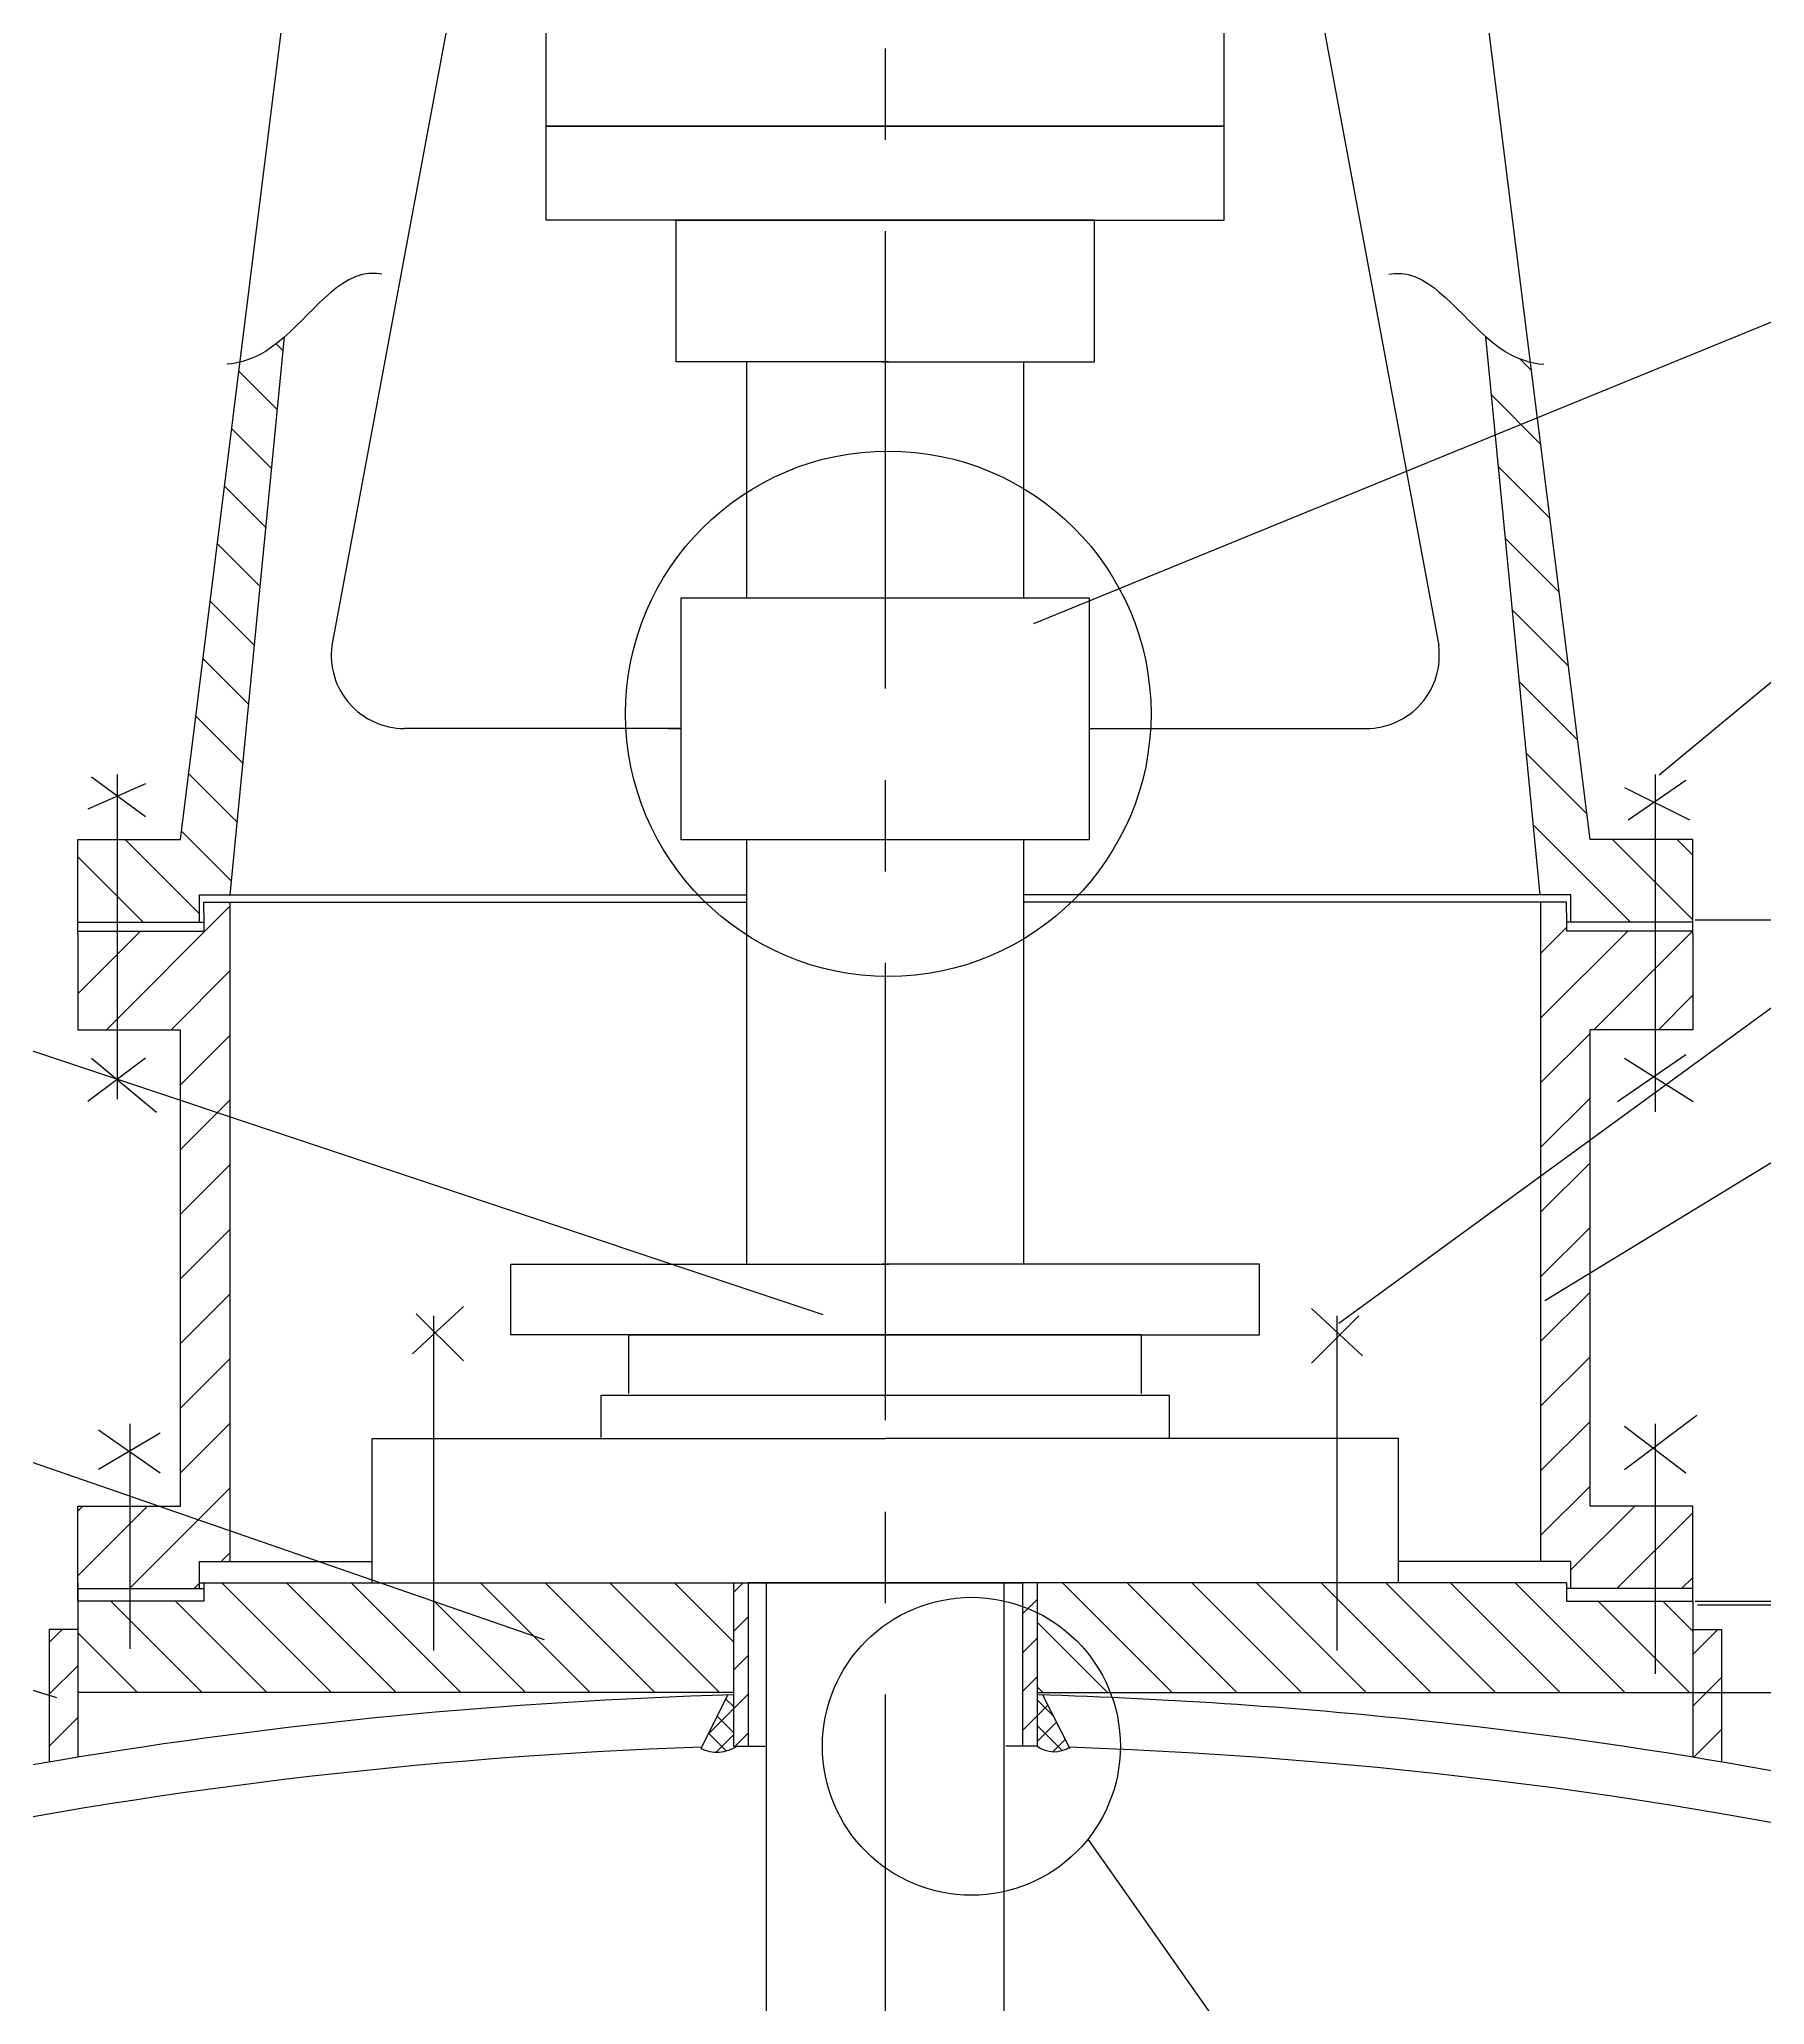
# Model space of a CAD drawing. Extents: x 0 to 594, y 0 to 841.
# Drawn here: x 146.5 to 193.6, y 632.5 to 686.2 of the extents above; entities that cross this region are included whole.
import ezdxf

# ---------------------------------------------------------------- set-up
doc = ezdxf.new("R2010")
doc.units = 0
doc.header["$LTSCALE"] = 10
doc.header["$MEASUREMENT"] = 0
doc.linetypes.add('CENTER', pattern=[2, 1.25, -0.25, 0.25, -0.25])
doc.layers.get('0').update_dxf_attribs({"linetype": 'CONTINUOUS'})
doc.layers.get('DEFPOINTS').update_dxf_attribs({"linetype": 'CONTINUOUS'})
for name, color, linetype in [('CENTER', 1, 'CENTER'), ('DIM', 4, 'CONTINUOUS'), ('FULL', 7, 'CONTINUOUS'), ('LAYER1', 1, 'CENTER'), ('THIN', 3, 'CONTINUOUS')]:
    doc.layers.add(name, color=color, linetype=linetype)
doc.styles.add('RMO4', font='romans.shx', dxfattribs={"width": 0.7, "height": 4.5})
doc.styles.get("Standard").update_dxf_attribs({"font": 'SIMFANG.TTF', "width": 0.7, "height": 5})
doc.dimstyles.get("Standard").update_dxf_attribs({"dimtxt": 0.18, "dimasz": 0.18, "dimexe": 0.18, "dimexo": 0.0625, "dimgap": 0.09, "dimtad": 0, "dimtih": 1, "dimtoh": 1, "dimdec": 4, "dimzin": 0, "dimdsep": 46, "dimtxsty": 'Standard', "dimcen": 0.09, "dimadec": 0, "dimazin": 0, "dimtfac": 1, "dimtdec": 4, "dimtofl": 0, "dimtmove": 0, "dimatfit": 3, "dimfxl": 1, "dimtolj": 1, "dimtzin": 0, "dimarcsym": 0})
pattern_1 = [(45, (-30.4197, 0), (-0.7071068, 0.7071068), [])]

# ---------------------------------------------------------------- blocks, each defined once
blk = doc.blocks.new('*D16')
at = {"color": 4, "linetype": 'ByBlock'}
for p, q in [((191.785, 643.456), (292.682, 643.456)), ((290.182, 640.956), (290.182, 603.154)), ((236.829, 600.654), (292.682, 600.654))]:
    blk.add_line(p, q, dxfattribs=at)
for points in [[(289.766, 640.956), (290.599, 640.956), (290.182, 643.456)], [(289.766, 603.154), (290.599, 603.154), (290.182, 600.654)]]:
    blk.add_solid(points, dxfattribs=at)
at = {"layer": 'DEFPOINTS', "color": 0, "linetype": 'ByBlock'}
for p in [(191.723, 643.456), (236.767, 600.654), (290.182, 600.654)]:
    blk.add_point(p, dxfattribs=at)
at = {"color": 3, "linetype": 'ByBlock', "insert": (287.032, 622.055), "char_height": 4.5, "attachment_point": 5, "rotation": 90, "style": 'RMO4'}
blk.add_mtext('\\A1;378', dxfattribs=at)
blk = doc.blocks.new('*D94')
at = {"color": 4, "linetype": 'ByBlock'}
for p, q in [((206.839, 646.053), (206.839, 654.32)), ((191.718, 643.553), (209.339, 643.553)), ((206.839, 641.053), (206.839, 643.553)), ((191.627, 641.053), (209.339, 641.053)), ((206.839, 638.553), (206.839, 636.053))]:
    blk.add_line(p, q, dxfattribs=at)
for points in [[(206.422, 646.053), (207.256, 646.053), (206.839, 643.553)], [(206.422, 638.553), (207.256, 638.553), (206.839, 641.053)]]:
    blk.add_solid(points, dxfattribs=at)
at = {"layer": 'DEFPOINTS', "color": 0, "linetype": 'ByBlock'}
for p in [(191.655, 643.553), (206.839, 643.553), (191.565, 641.053)]:
    blk.add_point(p, dxfattribs=at)
at = {"color": 3, "linetype": 'ByBlock', "insert": (203.689, 651.437), "char_height": 4.5, "attachment_point": 5, "rotation": 90, "style": 'RMO4'}
blk.add_mtext('\\A1;25', dxfattribs=at)
blk = doc.blocks.new('*D95')
at = {"color": 4, "linetype": 'ByBlock'}
for p, q in [((191.718, 662.176), (267.44, 662.176)), ((264.94, 646.053), (264.94, 659.676)), ((191.718, 643.553), (267.44, 643.553))]:
    blk.add_line(p, q, dxfattribs=at)
for points in [[(264.523, 659.676), (265.357, 659.676), (264.94, 662.176)], [(264.523, 646.053), (265.357, 646.053), (264.94, 643.553)]]:
    blk.add_solid(points, dxfattribs=at)
at = {"layer": 'DEFPOINTS', "color": 0, "linetype": 'ByBlock'}
for p in [(191.655, 662.176), (264.94, 662.176), (191.655, 643.553)]:
    blk.add_point(p, dxfattribs=at)
at = {"color": 3, "linetype": 'ByBlock', "insert": (261.79, 652.865), "char_height": 4.5, "attachment_point": 5, "rotation": 90, "style": 'RMO4'}
blk.add_mtext('\\A1;180', dxfattribs=at)
blk = doc.blocks.new('*D96')
at = {"color": 4, "linetype": 'ByBlock'}
for p, q in [((187.617, 718.654), (267.138, 718.654)), ((264.638, 664.676), (264.638, 716.154)), ((219.849, 662.176), (267.138, 662.176))]:
    blk.add_line(p, q, dxfattribs=at)
for points in [[(264.221, 716.154), (265.054, 716.154), (264.638, 718.654)], [(264.221, 664.676), (265.054, 664.676), (264.638, 662.176)]]:
    blk.add_solid(points, dxfattribs=at)
at = {"layer": 'DEFPOINTS', "color": 0, "linetype": 'ByBlock'}
for p in [(187.554, 718.654), (264.638, 718.654), (219.786, 662.176)]:
    blk.add_point(p, dxfattribs=at)
at = {"color": 3, "linetype": 'ByBlock', "insert": (261.488, 690.415), "char_height": 4.5, "attachment_point": 5, "rotation": 90, "style": 'RMO4'}
blk.add_mtext('\\A1;434', dxfattribs=at)
blk = doc.blocks.new('*D97')
at = {"color": 4, "linetype": 'ByBlock'}
for p, q in [((169.643, 810.926), (312.15, 810.926)), ((309.65, 808.426), (309.65, 440.687)), ((152.013, 438.187), (312.15, 438.187))]:
    blk.add_line(p, q, dxfattribs=at)
for points in [[(309.233, 808.426), (310.067, 808.426), (309.65, 810.926)], [(309.233, 440.687), (310.067, 440.687), (309.65, 438.187)]]:
    blk.add_solid(points, dxfattribs=at)
at = {"layer": 'DEFPOINTS', "color": 0, "linetype": 'ByBlock'}
for p in [(169.58, 810.926), (151.951, 438.187), (309.65, 438.187)]:
    blk.add_point(p, dxfattribs=at)
at = {"color": 3, "linetype": 'ByBlock', "insert": (306.5, 624.557), "char_height": 4.5, "attachment_point": 5, "rotation": 90, "style": 'RMO4'}
blk.add_mtext('\\A1;~3400', dxfattribs=at)

msp = doc.modelspace()

# ---------------------------------------------------------------- hatches: boundary and pattern name
at = {"layer": 'FULL', "linetype": 'Continuous'}
h = msp.add_hatch(dxfattribs=at)
h.set_pattern_fill('ANSI31', color=3, scale=8, style=0)
h.set_pattern_definition(pattern_1)
edge = h.paths.add_edge_path()
edge.add_spline(control_points=[(146.72514, 639.15602), (146.83256, 639.17436), (146.94006, 639.19257), (147.20002, 639.23626), (147.35257, 639.26161), (147.50529, 639.28669)], knot_values=[5.02980836, 5.02980836, 5.02980836, 5.02980836, 5.03461851, 5.03461851, 5.0414313, 5.0414313, 5.0414313, 5.0414313], degree=3, periodic=0)
edge.add_line((147.50529, 639.28669), (147.50529, 642.77514))
edge.add_line((147.50529, 642.77514), (146.72514, 642.77514))
edge.add_line((146.72514, 642.77514), (146.72514, 639.15602))
h = msp.add_hatch(dxfattribs=at)
h.set_pattern_fill('ANSI31', color=3, scale=8, style=0)
h.set_pattern_definition(pattern_1)
edge = h.paths.add_edge_path()
edge.add_line((192.43552, 642.77514), (191.65537, 642.77514))
edge.add_line((191.65537, 642.77514), (191.65537, 639.28628))
edge.add_spline(control_points=[(191.65537, 639.28628), (191.91591, 639.24347), (192.17596, 639.19991), (192.43552, 639.15559)], knot_values=[4.38334193, 4.38334193, 4.38334193, 4.38334193, 4.39496523, 4.39496523, 4.39496523, 4.39496523], degree=3, periodic=0)
edge.add_line((192.43552, 639.15559), (192.43552, 642.77514))
at = {"layer": 'THIN'}
h = msp.add_hatch(dxfattribs=at)
h.set_pattern_fill('ANSI31', color=256, scale=10, angle=90, style=0)
edge = h.paths.add_edge_path()
edge.add_line((150.31614, 664.37423), (147.50529, 664.37423))
edge.add_line((147.50529, 664.37423), (147.50529, 662.11549))
edge.add_line((147.50529, 662.11549), (150.83618, 662.11549))
edge.add_line((150.83618, 662.11549), (150.83618, 662.43387))
edge.add_line((150.83618, 662.43387), (150.83618, 662.85746))
edge.add_line((150.83618, 662.85746), (151.67568, 662.85746))
edge.add_line((151.67568, 662.85746), (153.15975, 678.11381))
edge.add_spline(control_points=[(153.15975, 678.11381), (152.98846, 677.96145), (152.59764, 677.65225), (152.18138, 677.48136), (151.94418, 677.42337)], knot_values=[6.21455634, 6.21455634, 6.21455634, 6.21455634, 6.86868885, 7.680067, 7.680067, 7.680067, 7.680067], degree=3, periodic=0)
edge.add_line((151.94418, 677.42337), (150.31614, 664.37423))
h.paths.add_polyline_path([(187.48498, 662.85746), (188.32448, 662.85746), (188.32448, 662.43387), (188.32448, 662.11549), (191.65537, 662.11549), (191.65537, 664.37423), (188.84452, 664.37423), (187.40535, 675.90956), (186.26086, 675.44155)])
edge = h.paths.add_edge_path()
edge.add_spline(control_points=[(187.21648, 677.42337), (186.97928, 677.48136), (186.56302, 677.65225), (186.1722, 677.96145), (186.00091, 678.11381)], knot_values=[6.21455634, 6.21455634, 6.21455634, 6.21455634, 7.0259345, 7.680067, 7.680067, 7.680067, 7.680067], degree=3, periodic=0)
edge.add_line((186.00091, 678.11381), (186.26086, 675.44155))
edge.add_line((186.26086, 675.44155), (187.40535, 675.90956))
edge.add_line((187.40535, 675.90956), (187.21648, 677.42337))
h = msp.add_hatch(dxfattribs=at)
h.set_pattern_fill('ANSI31', color=256, scale=10, style=0)
h.paths.add_polyline_path([(151.66606, 656.79088), (150.31614, 657.24116), (150.31614, 646.15348), (149.71322, 646.15348), (151.66606, 645.4779)])
h.paths.add_polyline_path([(151.66606, 662.65944), (150.95534, 662.65944), (150.95534, 662.3683), (150.95534, 661.87198), (147.50529, 661.87198), (147.50529, 661.77423), (147.50529, 659.17423), (150.31614, 659.17423), (150.31614, 657.24116), (151.66606, 656.79088)])
h.paths.add_polyline_path([(151.66606, 645.4779), (149.71322, 646.15348), (147.50529, 646.15348), (147.50529, 643.89473), (150.83618, 643.89473), (150.83618, 644.21311), (150.83618, 644.63671), (151.66606, 644.63671)])
h.paths.add_polyline_path([(191.65537, 661.77423), (191.65537, 661.87198), (188.20532, 661.87198), (188.20532, 662.3683), (188.20532, 662.65944), (187.4946, 662.65944), (187.4946, 644.63671), (188.32448, 644.63671), (188.32448, 644.21311), (188.32448, 643.89473), (191.65537, 643.89473), (191.65537, 646.15348), (188.84452, 646.15348), (188.84452, 659.17423), (191.65537, 659.17423)])
h = msp.add_hatch(dxfattribs=at)
h.set_pattern_fill('ANSI31', color=256, scale=10, angle=90, style=0)
h.paths.add_polyline_path([(173.73033, 644.05348), (173.73033, 641.05348), (191.65537, 641.05348), (191.65537, 643.55348), (188.20532, 643.55348), (188.20532, 644.05348)])
h.paths.add_polyline_path([(165.43033, 644.05348), (157.23356, 644.05348), (157.23356, 643.55187), (155.7836, 644.05348), (150.95534, 644.05348), (150.95534, 643.55348), (147.50529, 643.55348), (147.50529, 641.05348), (165.43033, 641.05348)])
h = msp.add_hatch(dxfattribs=at)
h.set_pattern_fill('ANSI31', color=256, scale=6, style=0)
h.paths.add_polyline_path([(165.83033, 644.05348), (165.43033, 644.05348), (165.43033, 639.5921), (165.83033, 639.5921)])
h.paths.add_polyline_path([(173.73033, 644.05348), (173.33033, 644.05348), (173.33033, 639.5921), (173.73033, 639.5921)])
h = msp.add_hatch(dxfattribs=at)
h.set_pattern_fill('ANSI37', color=256, scale=4, style=0)
edge = h.paths.add_edge_path()
edge.add_spline(control_points=[(165.43033, 640.99271), (165.38043, 640.99124), (165.33054, 640.98975), (165.28065, 640.98823)], knot_values=[4.77112072, 4.77112072, 4.77112072, 4.77112072, 4.77324158, 4.77324158, 4.77324158, 4.77324158], degree=3, periodic=0)
edge.add_line((165.28065, 640.98823), (164.53693, 639.52551))
edge.add_arc((164.97334, 640.44049), 1.01373, 244.500735, 303.185964)
edge.add_line((165.52821, 639.5921), (165.43033, 639.5921))
edge.add_line((165.43033, 639.5921), (165.43033, 640.99271))
edge = h.paths.add_edge_path()
edge.add_spline(control_points=[(173.88023, 640.98779), (173.83027, 640.98932), (173.7803, 640.99081), (173.73033, 640.99228)], knot_values=[4.65153223, 4.65153223, 4.65153223, 4.65153223, 4.65365624, 4.65365624, 4.65365624, 4.65365624], degree=3, periodic=0)
edge.add_line((173.73033, 640.99228), (173.73033, 639.5921))
edge.add_arc((174.19479, 640.20801), 0.7714, 232.979871, 302.383494)
edge.add_line((174.60793, 639.55657), (173.88023, 640.98779))

# ---------------------------------------------------------------- linework, layer by layer
for p, q in [((163.99872, 664.36084), (163.99872, 670.98163)), ((163.99872, 670.98163), (164.44055, 670.98163)), ((164.44055, 670.98163), (175.14984, 670.98163)), ((175.14984, 670.98163), (175.14984, 664.36084)), ((149.35981, 665.89325), (147.7801, 665.20292)), ((147.87884, 666.09049), (149.35981, 665.00568)), ((189.7897, 665.79463), (191.56687, 664.90706)), ((189.88843, 664.90706), (191.46814, 665.99187)), ((175.14984, 664.36084), (163.99872, 664.36084)), ((150.95534, 662.3683), (150.95534, 662.65944)), ((150.95534, 662.65944), (165.79745, 662.65944)), ((151.66606, 662.65944), (151.66606, 644.63671)), ((188.20532, 662.65944), (173.36321, 662.65944)), ((187.4946, 662.65944), (187.4946, 644.63671)), ((188.20532, 662.3683), (188.20532, 662.65944)), ((150.31614, 646.15348), (150.31614, 659.17423)), ((188.84452, 646.15348), (188.84452, 659.17423)), ((149.35981, 658.3982), (147.7801, 657.21477)), ((147.87884, 658.3982), (149.65601, 656.91891)), ((189.59224, 657.21477), (191.46814, 658.49682)), ((189.7897, 658.3982), (191.6656, 657.21477)), ((161.81162, 649.18721), (177.34904, 649.18721)), ((189.7897, 647.15562), (191.76434, 648.63491)), ((148.0763, 648.24043), (149.75474, 647.057)), ((149.75474, 648.14181), (148.0763, 647.15562)), ((189.7897, 648.33905), (191.46814, 647.057))]:
    msp.add_line(p, q)
at = {"layer": 'CENTER'}
for p, q in [((148.58441, 666.14738), (148.58441, 657.27166)), ((190.62132, 666.14738), (190.62132, 656.93029)), ((148.92617, 648.39594), (148.92617, 642.25121)), ((190.62132, 648.39594), (190.62132, 641.56847))]:
    msp.add_line(p, q, dxfattribs=at)
at = {"layer": 'DIM'}
for p, q in [((190.73422, 666.14077), (324.6633, 777.17294)), ((181.97824, 651.14763), (324.6633, 755.3171)), ((187.60709, 651.77234), (324.6633, 735.3171)), ((45.66199, 692.14922), (167.8716, 651.38543)), ((45.66199, 682.14922), (160.25334, 642.5072)), ((173.63886, 670.28011), (198.15701, 680.30617)), ((45.66199, 672.14922), (146.92138, 640.92181)), ((175.11525, 637.04261), (182.78674, 626.15049))]:
    msp.add_line(p, q, dxfattribs=at)
msp.add_circle((169.66285, 667.81025), 7.18145, dxfattribs=at)
at = {"layer": 'FULL'}
for p, q in [((150.31614, 664.37423), (156.76669, 716.07708)), ((188.84452, 664.37423), (182.39397, 716.07708)), ((161.48401, 707.44652), (154.45307, 669.67403)), ((177.67666, 707.44652), (184.70759, 669.67403)), ((160.31448, 683.87669), (160.31448, 686.77625)), ((178.84618, 683.87669), (178.84618, 686.77625)), ((160.31448, 681.2993), (160.31448, 683.87669)), ((169.66777, 683.87669), (160.31448, 683.87669)), ((160.31448, 683.87669), (169.66777, 683.87669)), ((178.84618, 683.87669), (169.49289, 683.87669)), ((169.49289, 683.87669), (178.84618, 683.87669)), ((178.84618, 681.2993), (178.84618, 683.87669)), ((169.66777, 681.2993), (160.31448, 681.2993)), ((163.86228, 681.2993), (169.66777, 681.2993)), ((163.86228, 677.43322), (163.86228, 681.2993)), ((175.29838, 681.2993), (169.49289, 681.2993)), ((169.49289, 681.2993), (178.84618, 681.2993)), ((175.29838, 677.43322), (175.29838, 681.2993)), ((151.67568, 662.85746), (153.15975, 678.11381)), ((187.48498, 662.85746), (186.00091, 678.11381)), ((169.66777, 677.43322), (163.86228, 677.43322)), ((165.79745, 670.98163), (165.79745, 677.43322)), ((169.49289, 677.43322), (175.29838, 677.43322)), ((173.36321, 670.98163), (173.36321, 677.43322)), ((163.99872, 667.40797), (156.43529, 667.40797)), ((163.65175, 667.40797), (163.99872, 667.40797)), ((175.14984, 667.40797), (182.72537, 667.40797)), ((147.50529, 661.77423), (147.50529, 664.37423)), ((147.50529, 664.37423), (150.31614, 664.37423)), ((165.79745, 652.769), (165.79745, 664.36084)), ((173.36321, 652.769), (173.36321, 664.36084)), ((191.65537, 664.37423), (188.84452, 664.37423)), ((191.65537, 661.77423), (191.65537, 664.37423)), ((150.83618, 662.85746), (165.79745, 662.85746)), ((150.83618, 662.43387), (150.83618, 662.85746)), ((150.83618, 662.11549), (150.83618, 662.43387)), ((188.32448, 662.85746), (173.36321, 662.85746)), ((188.32448, 662.43387), (188.32448, 662.85746)), ((188.32448, 662.11549), (188.32448, 662.43387)), ((147.51894, 662.11549), (150.95534, 662.11549)), ((150.95534, 662.3683), (150.95534, 661.8683)), ((188.20532, 662.3683), (188.20532, 661.8683)), ((191.64172, 662.11549), (188.20532, 662.11549)), ((191.64172, 662.11549), (188.20532, 662.11549)), ((147.50529, 661.77423), (147.50529, 659.17423)), ((147.51894, 661.87198), (150.95534, 661.87198)), ((191.64172, 661.87198), (188.20532, 661.87198)), ((191.65537, 661.77423), (191.65537, 659.17423)), ((191.65537, 661.77423), (191.65537, 659.17423)), ((147.50529, 659.17423), (150.31614, 659.17423)), ((191.65537, 659.17423), (188.84452, 659.17423)), ((191.65537, 659.17423), (188.84452, 659.17423)), ((159.3469, 652.769), (169.66777, 652.769)), ((159.3469, 650.83596), (159.3469, 652.769)), ((179.81376, 652.769), (169.49289, 652.769)), ((179.81376, 650.83596), (179.81376, 652.769)), ((156.65948, 650.31755), (158.05296, 651.61007)), ((156.75901, 651.41122), (158.05296, 650.1187)), ((182.62385, 650.25627), (181.23036, 651.5488)), ((182.52431, 651.34995), (181.23036, 650.05742)), ((169.66777, 650.83596), (159.3469, 650.83596)), ((162.57217, 650.83596), (169.66777, 650.83596)), ((162.57217, 649.22509), (162.57217, 650.83596)), ((176.58849, 650.83596), (169.49289, 650.83596)), ((169.49289, 650.83596), (179.81376, 650.83596)), ((176.58849, 649.22509), (176.58849, 650.83596)), ((161.81162, 648.02913), (161.81162, 649.18721)), ((177.34904, 648.02913), (177.34904, 649.18721)), ((155.55092, 647.99655), (169.57501, 647.99655)), ((155.55092, 644.05348), (155.55092, 647.99655)), ((183.60974, 647.99655), (169.58565, 647.99655)), ((183.60974, 644.05348), (183.60974, 647.99655)), ((147.50529, 646.15348), (150.31614, 646.15348)), ((147.50529, 643.55348), (147.50529, 646.15348)), ((191.65537, 646.15348), (188.84452, 646.15348)), ((191.65537, 643.55348), (191.65537, 646.15348)), ((150.83618, 644.63671), (155.56395, 644.63671)), ((150.83618, 644.21311), (150.83618, 644.63671)), ((150.83618, 643.89473), (150.83618, 644.21311)), ((188.32448, 644.63671), (183.59671, 644.63671)), ((188.32448, 644.21311), (188.32448, 644.63671)), ((188.32448, 643.89473), (188.32448, 644.21311)), ((147.50529, 644.05348), (147.50529, 639.28628)), ((147.51894, 643.89473), (150.95534, 643.89473)), ((150.83618, 644.05348), (166.33033, 644.05348)), ((150.95534, 644.05348), (166.33033, 644.05348)), ((150.95534, 644.05348), (150.95534, 643.55348)), ((165.43033, 644.05348), (165.43033, 639.5921)), ((165.83033, 644.05348), (165.83033, 639.60341)), ((169.58033, 644.05348), (165.83033, 644.05348)), ((166.33033, 644.05348), (172.83033, 644.05348)), ((172.83033, 644.05348), (166.33033, 644.05348)), ((166.33033, 590.91408), (166.33033, 644.05348)), ((169.58033, 644.05348), (173.33033, 644.05348)), ((188.20532, 644.05348), (172.83033, 644.05348)), ((172.83033, 589.85158), (172.83033, 644.05348)), ((173.33033, 644.05348), (173.33033, 639.60341)), ((173.73033, 644.05348), (173.73033, 639.5921)), ((188.20532, 644.05348), (188.20532, 643.55348)), ((191.64172, 643.89473), (188.20532, 643.89473)), ((147.50529, 643.55348), (147.50529, 639.28628)), ((150.95534, 643.55348), (147.50529, 643.55348)), ((188.20532, 643.55348), (191.65537, 643.55348)), ((191.65537, 643.55348), (191.65537, 639.28628)), ((146.72514, 642.77514), (146.72514, 639.15559)), ((147.52514, 642.77514), (146.72514, 642.77514)), ((147.52514, 642.77514), (146.72514, 642.77514)), ((146.72514, 642.77514), (146.72514, 639.15559)), ((191.63552, 642.77514), (192.43552, 642.77514)), ((192.43552, 642.77514), (192.43552, 639.15559)), ((165.43033, 641.05348), (147.50529, 641.05348)), ((165.43033, 641.05348), (147.50529, 641.05348)), ((165.28065, 640.98823), (164.53693, 639.52551)), ((173.73033, 641.05348), (191.65537, 641.05348)), ((173.88023, 640.98779), (174.62373, 639.52551)), ((165.43033, 639.5921), (166.29291, 639.5921)), ((173.73033, 639.5921), (172.87228, 639.5921))]:
    msp.add_line(p, q, dxfattribs=at)
for centre, radius, start, end in [((156.43529, 669.40797), 2, 172.355143, 270), ((182.72537, 669.40797), 2, 270, 7.644857), ((164.97334, 640.44049), 1.01373, 244.500735, 303.185964), ((174.19479, 640.20801), 0.7714, 232.979871, 304.189574)]:
    msp.add_arc(centre, radius, start, end, dxfattribs=at)
for start_param, end_param in [(4.78422409, 5.11246859), (3.14159265, 4.64055387)]:
    msp.add_ellipse((169.58033, 604.65367), major_axis=(-70, 0), ratio=0.5, start_param=start_param, end_param=end_param, dxfattribs=at)
at = {"layer": 'FULL', "color": 3, "linetype": 'Continuous'}
for points in [[(155.81632, 679.83048), (155.62474, 679.85939), (154.49955, 679.82824), (153.26832, 677.80934), (151.94651, 677.39657), (151.57962, 677.3628)], [(183.34434, 679.83048), (183.53592, 679.85939), (184.66111, 679.82824), (185.89234, 677.80934), (187.21415, 677.39657), (187.58104, 677.3628)]]:
    msp.add_open_spline(points, degree=3, knots=[2.84385332, 2.84385332, 2.84385332, 2.84385332, 3.51461452, 6.86868885, 8.09001242, 8.09001242, 8.09001242, 8.09001242], dxfattribs=at)
at = {"layer": 'FULL'}
for points, knots in [([(165.43033, 640.99271), (159.18394, 640.80901), (152.98599, 640.20857), (145.28461, 638.91438), (143.54454, 638.5831), (141.83247, 638.21796)], [4.771120721, 4.771120721, 4.771120721, 4.771120721, 5.036621143, 5.036621143, 5.115445615, 5.115445615, 5.115445615, 5.115445615]), ([(214.58033, 632.97891), (210.82245, 634.52403), (206.75825, 635.87242), (196.83373, 638.47697), (190.81043, 639.57147), (181.02715, 640.63535), (177.38688, 640.88468), (173.73033, 640.99228)], [4.024051464, 4.024051464, 4.024051464, 4.024051464, 4.229042388, 4.229042388, 4.498235306, 4.498235306, 4.653656238, 4.653656238, 4.653656238, 4.653656238])]:
    msp.add_open_spline(points, degree=3, knots=knots, dxfattribs=at)
at = {"layer": 'LAYER1'}
for p, q in [((169.58033, 840.99873), (169.58033, 595.05142)), ((157.23356, 651.34995), (157.23356, 642.20284)), ((181.9271, 651.34995), (181.9271, 642.20284))]:
    msp.add_line(p, q, dxfattribs=at)
at = {"layer": 'THIN'}
msp.add_circle((171.93372, 639.58528), 4.07275, dxfattribs=at)

# ---------------------------------------------------------------- dimensions: what is measured, and where the dimension line sits
at = {"layer": 'DIM'}
for base, p1, p2, text, picture, middle in [((309.65, 438.18736), (169.58033, 810.92613), (151.95058, 438.18736), '~3400', '*D97', (306.5, 624.55675)), ((264.63764, 718.65447), (219.78638, 662.17607), (187.55441, 718.65447), '434', '*D96', (261.48764, 690.41527)), ((264.93994, 662.17607), (191.65537, 643.55348), (191.65537, 662.17607), '180', '*D95', (261.78994, 652.86477)), ((206.83914, 643.55348), (191.56476, 641.05348), (191.65537, 643.55348), '25', '*D94', (203.68914, 651.43681))]:
    dim = msp.add_linear_dim(base=base, p1=p1, p2=p2, angle=90, text=text, dimstyle='Standard', override={"dimasz": 2.5, "dimexe": 2.5, "dimgap": 0.9, "dimtad": 1, "dimtih": 0, "dimtoh": 0, "dimtxsty": 'RMO4', "dimclrd": 4, "dimclre": 4, "dimclrt": 3, "dimtofl": 1, "dimatfit": 0}, dxfattribs=at)
    dim.commit()
    dim.dimension.update_dxf_attribs({"geometry": picture, "text_midpoint": middle})
at = {"layer": 'FULL'}
dim = msp.add_linear_dim(base=(290.1824, 600.65367), p1=(191.72287, 643.45611), p2=(236.7668, 600.65367), angle=90, text='378', dimstyle='Standard', override={"dimasz": 2.5, "dimexe": 2.5, "dimgap": 0.9, "dimtad": 1, "dimtih": 0, "dimtoh": 0, "dimtxsty": 'RMO4', "dimclrd": 4, "dimclre": 4, "dimclrt": 3, "dimtofl": 1, "dimatfit": 0}, dxfattribs=at)
dim.commit()
dim.dimension.update_dxf_attribs({"geometry": '*D16', "text_midpoint": (287.0324, 622.05489)})

doc.saveas('drawing.dxf')
